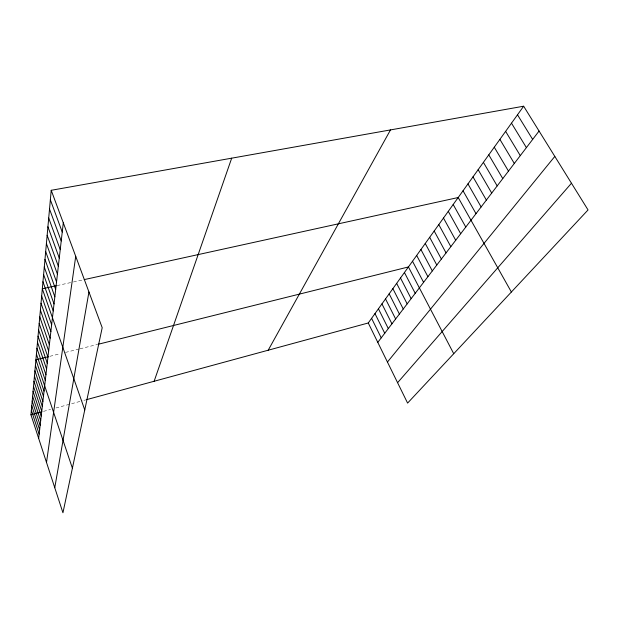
<?xml version="1.0" encoding="UTF-8"?>
<svg xmlns="http://www.w3.org/2000/svg" width="619" height="619" viewBox="0 0 619 619"><rect width="100%" height="100%" fill="white"/><g stroke="black" fill="none" stroke-linecap="round" stroke-linejoin="round"><path stroke-width="0.46" stroke-dasharray="3.1 2.32" d="M43.516 411.364L50.642 409.422M55.95 407.975L82.165 400.841M83.898 400.369L85.615 399.905M49.876 356.304L60.028 353.774M65.506 352.412L79.131 349.015M80.037 348.791L97.059 344.551M57.064 285.576L72.524 282.179M73.429 281.978L82.435 280.005"/><path stroke-width="0.93" d="M51.215 190.296L102.197 327.706L62.945 512.787L30.95 414.784L51.215 190.296L523.651 106.213L588.05 209.942L407.596 403.093L368.266 322.979L523.651 106.213M38.657 438.391L63.293 222.848M46.51 462.432L75.719 256.351M54.766 487.718L88.943 291.982M154.131 381.258L231.684 158.178M268.213 350.207L390.496 129.913M377.783 342.369L539.056 131.035M387.448 362.053L554.817 156.414M397.584 382.689L571.469 183.232M30.95 414.784L41.736 411.844M86.474 399.673L368.266 322.979M48.034 356.768L35.91 359.786L72.4 468.204M97.941 344.326L408.432 266.944L453.735 353.712M56.151 285.777L42.316 288.81L84.757 409.94M84.223 279.61L458.199 197.523L511.379 292.006M517.499 114.786L532.657 139.422M511.495 123.173L526.398 147.624M505.622 131.36L520.285 155.632M499.881 139.368L514.312 163.455M494.264 147.198L508.478 171.107M488.778 154.858L502.767 178.597M483.4 162.356L497.181 185.917M478.147 169.691L491.71 193.074M473.001 176.864L486.364 200.084M467.964 183.897L481.125 206.947M463.027 190.776L476.003 213.663M453.185 204.51L465.782 227.057M448.28 211.35L460.691 233.727M443.483 218.05L455.708 240.257M438.778 224.604L450.833 246.648M434.182 231.026L446.059 252.908M429.671 237.317L441.378 259.036M425.253 243.484L436.797 265.04M420.92 249.519L432.31 270.921M416.672 255.446L427.907 276.685M412.517 261.249L423.589 282.341M404.431 272.522L415.217 293.313M400.501 278.001L411.148 298.644M396.655 283.378L407.163 303.875M392.872 288.647L403.248 309.005M389.158 293.824L399.402 314.034M385.521 298.907L395.634 318.978M381.946 303.898L391.935 323.822M378.433 308.796L388.299 328.588M374.982 313.609L384.732 333.262M371.593 318.336L381.227 337.858M50.356 199.813L62.24 232.032M49.52 209.06L61.219 240.953M48.708 218.043L60.229 249.612M47.918 226.778L59.269 258.03M47.152 235.274L58.333 266.216M46.402 243.538L57.428 274.178M45.682 251.585L56.538 281.924M44.97 259.423L55.679 289.468M44.282 267.052L54.836 296.811M43.609 274.496L54.023 303.96M42.959 281.738L53.226 310.924M41.659 296.106L51.648 324.727M41.016 303.209L50.866 331.552M40.397 310.134L50.108 338.198M39.786 316.889L49.365 344.675M39.19 323.474L48.646 350.996M38.61 329.896L47.942 357.155M38.045 336.163L47.253 363.167M37.496 342.284L46.587 369.032M36.954 348.257L45.93 374.75M36.428 354.091L45.295 380.345M35.415 365.357L44.057 391.131M34.919 370.804L43.462 396.346M34.44 376.128L42.881 401.437M33.968 381.327L42.316 406.42M33.511 386.418L41.759 411.287M33.062 391.401L41.21 416.053M32.621 396.276L40.676 420.711M32.188 401.05L40.158 425.276M31.77 405.724L39.647 429.741M31.352 410.296L39.152 434.112"/></g></svg>
